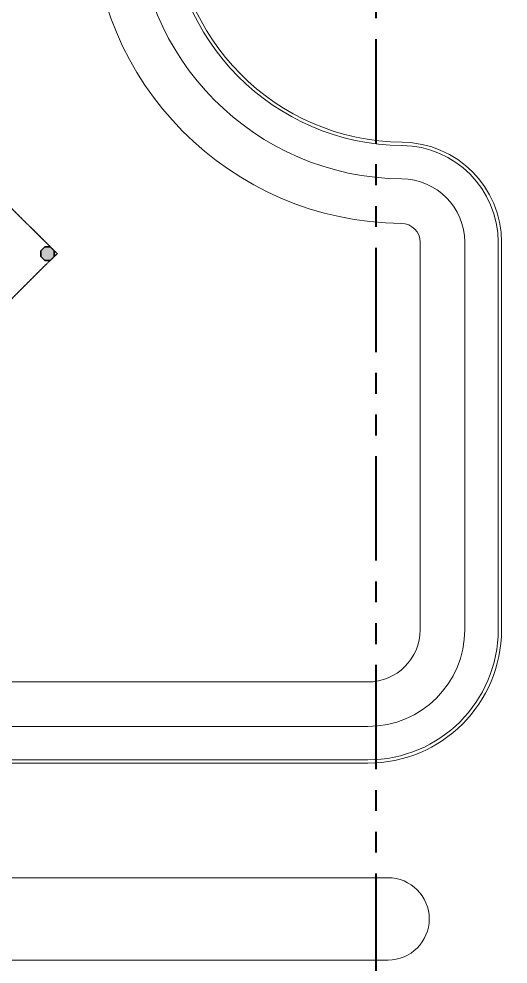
# Model space of a CAD drawing. Header units: inches. Extents: x 5542223 to 12533222, y 497239 to 5189502.
# Drawn here: x 7177902 to 7199867, y 2111526 to 2154011 of the extents above; entities that cross this region are included whole.
import ezdxf

# ---------------------------------------------------------------- set-up
doc = ezdxf.new("R2010")
doc.units = ezdxf.units.IN
doc.header["$MEASUREMENT"] = 0
doc.linetypes.add('HIDDEN', pattern=[0.375, 0.25, -0.125])
doc.linetypes.add('PHANTOM2', pattern=[1.25, 0.625, -0.125, 0.125, -0.125, 0.125, -0.125])
doc.layers.get('0').update_dxf_attribs({"color": 1})
for name, color, linetype, lineweight in [('Column', 7, 'Continuous', 35), ('PAVEMENT', 7, 'Continuous', 15), ('PROJECTION', 7, 'HIDDEN', 18), ('Road', 7, 'Continuous', 15), ('Road_CStone', 8, 'Continuous', 15), ('ROW', 7, 'PHANTOM2', 40), ('S_WALL', 7, 'Continuous', 15)]:
    doc.layers.add(name, color=color, linetype=linetype, lineweight=lineweight)

# ---------------------------------------------------------------- blocks, each defined once
blk = doc.blocks.new('TechPark')
at = {"layer": 'Column'}
blk.add_hatch(color=256, dxfattribs=at).paths.add_polyline_path([(52363.8, 17257.7), (52187.8, 17433.7), (51938.8, 17433.7), (51762.8, 17257.7), (51762.8, 17008.7), (51938.8, 16832.7), (52187.8, 16832.7), (52363.8, 17008.7)])
blk.add_lwpolyline([(52363.8, 17257.7), (52187.8, 17433.7), (51938.8, 17433.7), (51762.8, 17257.7), (51762.8, 17008.7), (51938.8, 16832.7), (52187.8, 16832.7), (52363.8, 17008.7)], close=True, dxfattribs=at)
at = {"layer": 'PROJECTION', "lineweight": 30}
for q in [(50025.2, 19596.3), (50025.2, 14670)]:
    blk.add_line((52488.3, 17133.2), q, dxfattribs=at)

msp = doc.modelspace()

# ---------------------------------------------------------------- linework, layer by layer
msp.add_circle((6864263.374, 1819279.277), 1322040.52)
at = {"layer": 'PAVEMENT', "ltscale": 6000}
for p, q in [((7195922.133, 2126557.202), (7195922.133, 2143968.861)), ((7197922.133, 2126557.202), (7197922.133, 2143968.861)), ((7160281.306, 2124207.199), (7193572.131, 2124207.199)), ((7160281.306, 2122207.199), (7193572.131, 2122207.199))]:
    msp.add_line(p, q, dxfattribs=at)
for centre, radius, start, end in [((7195207.133, 2158833.248), 14015, 180, 269.4796477), ((7195207.133, 2158833.248), 12015, 180, 269.4796477), ((7195072.133, 2143968.861), 2850, 0, 89.4796477), ((7195072.133, 2143968.861), 850, 0, 89.4796477), ((7193572.133, 2126557.199), 2350, 270, 0), ((7193572.133, 2126557.199), 4350, 270, 0)]:
    msp.add_arc(centre, radius, start, end, dxfattribs=at)
at = {"layer": 'Road', "ltscale": 6000}
msp.add_line((7199572.133, 2126557.195), (7199572.133, 2143968.861), dxfattribs=at)
at = {"layer": 'Road'}
for centre, radius, start, end in [((7195207.133, 2158833.248), 10365, 180, 269.4796477), ((7195072.133, 2143968.861), 4500, 0, 89.4796477)]:
    msp.add_arc(centre, radius, start, end, dxfattribs=at)
at = {"layer": 'Road', "ltscale": 6000}
msp.add_arc((7193572.133, 2126557.199), 6000, 270, 0, dxfattribs=at)
at = {"layer": 'Road_CStone', "ltscale": 6000}
for p, q in [((7199422.133, 2126557.196), (7199422.133, 2143968.861)), ((7160281.306, 2120707.199), (7193572.144, 2120707.199)), ((7160281.306, 2120557.199), (7193572.145, 2120557.199)), ((7162281.306, 2115407.199), (7194476.064, 2115407.199)), ((7162281.306, 2111707.199), (7194476.064, 2111707.199))]:
    msp.add_line(p, q, dxfattribs=at)
for centre, radius, start, end in [((7195207.133, 2158833.248), 10515, 180, 269.4796477), ((7195072.133, 2143968.861), 4350, 0, 89.4796477), ((7193572.133, 2126557.199), 5850, 270, 0), ((7194476.064, 2113557.199), 1850, 270, 90)]:
    msp.add_arc(centre, radius, start, end, dxfattribs=at)
at = {"layer": 'ROW', "ltscale": 7500}
msp.add_line((7193947.133, 2092162.198), (7193947.133, 2200257.199), dxfattribs=at)

# ---------------------------------------------------------------- block references
at = {"layer": 'S_WALL'}
msp.add_blockref('TechPark', (7127124.796, 2126325.964), dxfattribs=at)

doc.saveas('drawing.dxf')
